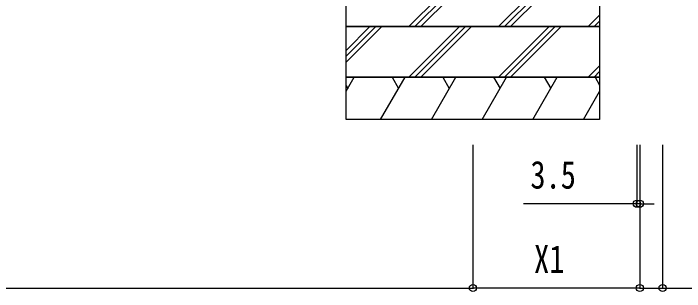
# Model space of a CAD drawing. Units: millimetres, scale not verified. Extents: x -4205 to 4205, y -2970 to 2970.
# Drawn here: x -124 to 670, y -1498 to -1168 of the extents above; entities that cross this region are included whole.
import ezdxf
from ezdxf.enums import TextEntityAlignment as Align

# ---------------------------------------------------------------- set-up
doc = ezdxf.new("R2010")
doc.units = ezdxf.units.MM
doc.header["$LTSCALE"] = 20
doc.layers.add('0-6_YKK_D', color=6, linetype='Continuous')
doc.layers.add('0-8_YSS_K', color=3, linetype='Continuous')
doc.styles.add('ＭＳ ゴシック', font='')
doc.styles.get('ＭＳ ゴシック').set_extended_font_data('MS Gothic')

msp = doc.modelspace()

# ---------------------------------------------------------------- linework, layer by layer
at = {"layer": '0-6_YKK_D'}
for p, q in [((419.5, -1323.5), (419.5, -1494.5)), ((419.5, -1323.5), (419.5, -1494.5)), ((613.5, -1323.5), (613.5, -1394.5)), ((617, -1323.5), (617, -1494.5)), ((617, -1323.5), (617, -1494.5)), ((617, -1323.5), (617, -1394.5)), ((644, -1323.5), (644, -1494.5)), ((613.5, -1393.5), (479.5, -1393.5)), ((617, -1393.5), (613.5, -1393.5)), ((617, -1393.5), (634, -1393.5)), ((-1180.5, -1493.5), (419.5, -1493.5)), ((617, -1493.5), (419.5, -1493.5))]:
    msp.add_line(p, q, dxfattribs=at)
msp.add_lwpolyline([(617, -1493.5), (644, -1493.5), (729.8, -1493.5)], dxfattribs=at)
for centre in [(613.5, -1393.5), (617, -1393.5), (419.5, -1493.5), (419.5, -1493.5), (617, -1493.5), (617, -1493.5), (644, -1493.5)]:
    msp.add_circle(centre, 4.25, dxfattribs=at)
at = {"layer": '0-8_YSS_K'}
for p, q in [((343.67, -1183.5), (403.67, -1123.5)), ((350.74, -1183.5), (410.74, -1123.5)), ((357.81, -1183.5), (417.81, -1123.5)), ((449.74, -1183.5), (509.74, -1123.5)), ((456.81, -1183.5), (516.81, -1123.5)), ((463.88, -1183.5), (523.88, -1123.5)), ((555.8, -1183.5), (569.5, -1169.81)), ((269.5, -1211.61), (297.61, -1183.5)), ((269.5, -1218.68), (304.68, -1183.5)), ((269.5, -1225.75), (311.75, -1183.5)), ((343.67, -1243.5), (403.67, -1183.5)), ((350.74, -1243.5), (410.74, -1183.5)), ((357.81, -1243.5), (417.81, -1183.5)), ((449.74, -1243.5), (509.74, -1183.5)), ((456.81, -1243.5), (516.81, -1183.5)), ((463.88, -1243.5), (523.88, -1183.5)), ((562.87, -1183.5), (569.5, -1176.88)), ((555.8, -1243.5), (569.5, -1229.81)), ((562.87, -1243.5), (569.5, -1236.88)), ((269.5, -1260.04), (279.05, -1243.5)), ((310.22, -1293.5), (339.09, -1243.5)), ((323.87, -1243.5), (331.48, -1256.68)), ((370.27, -1293.5), (399.14, -1243.5)), ((383.91, -1243.5), (391.53, -1256.68)), ((430.31, -1293.5), (459.18, -1243.5)), ((443.96, -1243.5), (451.57, -1256.68)), ((490.36, -1293.5), (519.22, -1243.5)), ((504, -1243.5), (511.61, -1256.68)), ((564.05, -1243.5), (569.5, -1252.94)), ((269.5, -1253.33), (271.44, -1256.68)), ((550.4, -1293.5), (569.5, -1260.42))]:
    msp.add_line(p, q, dxfattribs=at)
for points in [[(269.5, -1123.5), (569.5, -1123.5), (569.5, -1183.5), (269.5, -1183.5)], [(269.5, -1183.5), (569.5, -1183.5), (569.5, -1243.5), (269.5, -1243.5)], [(269.5, -1243.5), (569.5, -1243.5), (569.5, -1293.5), (269.5, -1293.5)]]:
    msp.add_lwpolyline(points, close=True, dxfattribs=at)

# ---------------------------------------------------------------- texts
at = {"layer": '0-6_YKK_D', "style": 'ＭＳ ゴシック', "width": 0.8}
for s, p in [('3.5', (487.5, -1385.5)), ('X1', (491.85, -1485.5))]:
    msp.add_text(s, height=32.99, dxfattribs=at).set_placement(p, align=Align.BOTTOM_LEFT)

doc.saveas('drawing.dxf')
